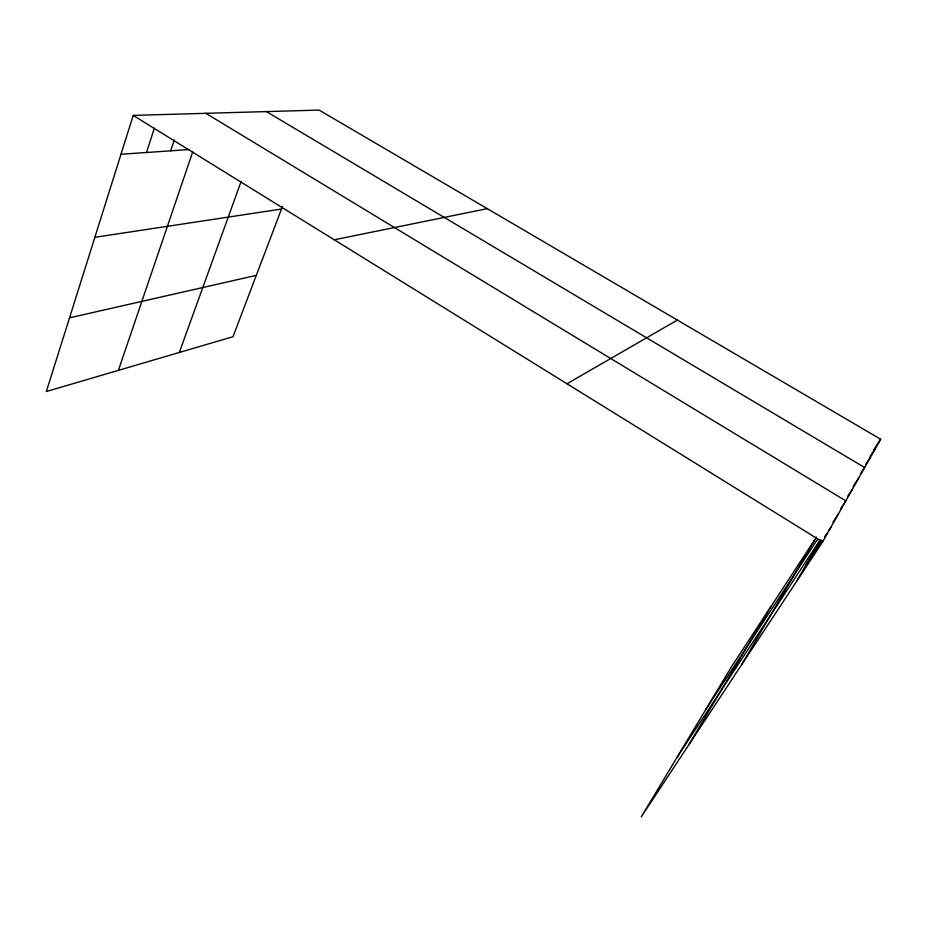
<?xml version="1.0" encoding="UTF-8"?>
<svg xmlns="http://www.w3.org/2000/svg" width="927" height="927" viewBox="0 0 927 927"><rect width="100%" height="100%" fill="white"/><g stroke="black" fill="none" stroke-linecap="round" stroke-linejoin="round"><path stroke-width="1.39" d="M816.525 537.046L731.287 667.058L641.241 816.919L822.608 541.924L880.65 439.224L319.097 110.081L133.21 115.4L46.35 391.518L232.99 336.721L282.48 206.443M146.489 152.491L154.357 128.169M170.661 150.823L174.288 139.907M118.401 370.36L192.723 151.866M179.328 352.469L241.113 181.507M796.664 581.252L820.407 539.804M741.681 664.624L814.984 539.398M688.97 744.555L771.357 605.922M873.686 449.838L880.65 439.224M870.047 456.629L875.586 448.193M865.575 464.74L870.256 457.625M705.968 709.201L817.741 538.969M860.789 473.419L864.636 467.556L266.385 111.588M853.188 486.443L858.703 478.054M847.765 496.258L852.434 489.132M676.664 757.962L820.256 539.711M840.395 509.097L845.806 500.87L205.829 113.314M813.964 551.055L821.102 540.209M833.002 522.144L838.553 513.709M805.586 565.679L822.156 540.534M824.52 536.942L826.884 533.349M828.471 530.951L830.835 527.359M566.976 383.766L677.37 320.07M69.525 317.834L256.292 275.365M334.253 239.78L487.278 208.656M94.867 237.3L281.495 209.05M120.997 154.241L189.305 149.537M133.21 115.4L822.608 541.924"/></g></svg>
